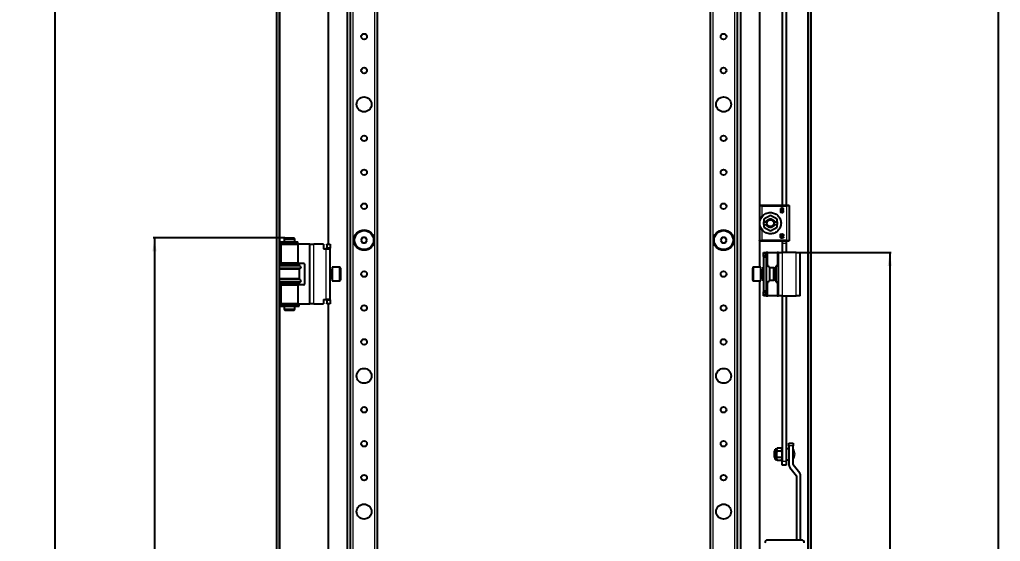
# Model space of a CAD drawing. Header units: millimetres. Extents: x -197 to 1349, y -1456 to 1043.
# Drawn here: x 626 to 1349, y -125 to 259 of the extents above; entities that cross this region are included whole.
import ezdxf

# ---------------------------------------------------------------- set-up
doc = ezdxf.new("R2010")
doc.units = ezdxf.units.MM
doc.layers.add('FORMAT', color=7, linetype='Continuous')
doc.styles.add('SLDTEXTSTYLE0', font='TXT', dxfattribs={"width": 0.75})
doc.dimstyles.new('SLDDIMSTYLE0', dxfattribs={"dimtxt": 20, "dimasz": 10, "dimexe": 0, "dimexo": 0.0625, "dimgap": 5, "dimtad": 2, "dimdec": 1, "dimrnd": 1e-09, "dimzin": 12, "dimdsep": 46, "dimtxsty": 'SLDTEXTSTYLE0', "dimsah": 1, "dimcen": 0.09, "dimadec": 0, "dimazin": 3, "dimtfac": 1, "dimtofl": 0, "dimtmove": 0, "dimatfit": 3, "dimfxl": 0, "dimfrac": 2, "dimtolj": 1, "dimtzin": 12, "dimarcsym": 0})

# ---------------------------------------------------------------- blocks, each defined once
blk = doc.blocks.new('_D_5')
at = {"layer": 'FORMAT'}
for p, q in [((1201.5, 762.53), (1348.5, 762.53)), ((1347.5, 762.53), (1347.5, -1169.47)), ((1201.5, -1169.47), (1348.5, -1169.47))]:
    blk.add_line(p, q, dxfattribs=at)
for points in [[(1347.5, 762.53), (1345.96, 752.53), (1349.04, 752.53)], [(1347.5, -1169.47), (1349.04, -1159.47), (1345.96, -1159.47)]]:
    blk.add_solid(points, dxfattribs=at)
at = {"layer": 'FORMAT', "insert": (1321.72, -233.03), "char_height": 20, "attachment_point": 1, "rotation": 90, "style": 'SLDTEXTSTYLE0'}
blk.add_mtext('1932', dxfattribs=at)
blk = doc.blocks.new('_D_7')
at = {"layer": 'FORMAT'}
for p, q in [((821.56, 773.28), (651.14, 773.28)), ((652.14, 773.28), (652.14, -1180.22)), ((821.56, -1180.22), (651.14, -1180.22))]:
    blk.add_line(p, q, dxfattribs=at)
for points in [[(652.14, 773.28), (650.6, 763.28), (653.67, 763.28)], [(652.14, -1180.22), (653.67, -1170.22), (650.6, -1170.22)]]:
    blk.add_solid(points, dxfattribs=at)
at = {"layer": 'FORMAT', "insert": (626.35, -244.11), "char_height": 20, "attachment_point": 1, "rotation": 90, "style": 'SLDTEXTSTYLE0'}
blk.add_mtext('1953,5', dxfattribs=at)
blk = doc.blocks.new('_D_8')
at = {"layer": 'FORMAT'}
for p, q in [((1198.5, 87.53), (1268.5, 87.53)), ((1267.5, 87.53), (1267.5, -494.47)), ((1198.5, -494.47), (1268.5, -494.47))]:
    blk.add_line(p, q, dxfattribs=at)
for points in [[(1267.5, 87.53), (1265.96, 77.53), (1269.04, 77.53)], [(1267.5, -494.47), (1269.04, -484.47), (1265.96, -484.47)]]:
    blk.add_solid(points, dxfattribs=at)
at = {"layer": 'FORMAT', "insert": (1241.72, -225.64), "char_height": 20, "attachment_point": 1, "rotation": 90, "style": 'SLDTEXTSTYLE0'}
blk.add_mtext('582', dxfattribs=at)
blk = doc.blocks.new('_D_9')
at = {"layer": 'FORMAT'}
for p, q in [((821.56, 98.28), (724.49, 98.28)), ((725.49, 98.28), (725.49, -505.22)), ((821.56, -505.22), (724.49, -505.22))]:
    blk.add_line(p, q, dxfattribs=at)
for points in [[(725.49, 98.28), (723.95, 88.28), (727.03, 88.28)], [(725.49, -505.22), (727.03, -495.22), (723.95, -495.22)]]:
    blk.add_solid(points, dxfattribs=at)
at = {"layer": 'FORMAT', "insert": (699.71, -236.72), "char_height": 20, "attachment_point": 1, "rotation": 90, "style": 'SLDTEXTSTYLE0'}
blk.add_mtext('603,5', dxfattribs=at)

msp = doc.modelspace()

# ---------------------------------------------------------------- linework, layer by layer
at = {"color": 7, "linetype": 'Continuous', "lineweight": 25}
for p, q in [((815.49, 874.03), (815.49, -1280.97)), ((817.49, 874.03), (817.49, -1280.97)), ((1207.49, -1280.97), (1207.49, 874.03)), ((1209.49, -1280.97), (1209.49, 874.03)), ((867.49, 841.03), (867.49, -1247.97)), ((1157.49, 841.03), (1157.49, -1247.97)), ((869.99, -1220.97), (869.99, 814.03)), ((889.99, -1220.97), (889.99, 814.03)), ((1134.99, 814.03), (1134.99, -1220.97)), ((1154.99, 814.03), (1154.99, -1220.97)), ((1171.49, 741.53), (1171.49, 121.7)), ((1188.19, 730.53), (1188.19, 122.03)), ((1191.19, 730.53), (1191.19, 122.03)), ((853.49, 724.53), (853.49, 93.53)), ((1171.49, 121.53), (1171.49, 96.53)), ((1191.49, 122.03), (1173.49, 122.03)), ((1186.94, 118.98), (1186.94, 117.12)), ((1187.39, 117.12), (1187.39, 117.4)), ((1187.46, 118.73), (1187.46, 118.95)), ((1187.85, 118.73), (1187.46, 118.73)), ((1187.46, 118.38), (1187.89, 118.38)), ((1187.46, 117.79), (1187.46, 118.38)), ((1192.09, 122.03), (1191.84, 122.03)), ((1193.49, 96.53), (1193.49, 121.53)), ((1172.32, 112.15), (1173.83, 114.41)), ((1179.49, 114.74), (1174.54, 111.88)), ((1174.54, 111.88), (1174.54, 110.03)), ((1174.54, 108.03), (1174.54, 110.03)), ((1174.54, 110.03), (1176.51, 110.03)), ((1177.2, 110.03), (1176.51, 110.03)), ((1184.44, 111.88), (1179.49, 114.74)), ((1182.48, 110.03), (1181.79, 110.03)), ((1182.48, 110.03), (1184.44, 110.03)), ((1184.44, 110.03), (1184.44, 111.88)), ((1184.44, 110.03), (1184.44, 108.03)), ((1173.83, 103.64), (1172.32, 105.9)), ((1174.54, 108.03), (1174.54, 106.17)), ((1174.54, 108.03), (1176.51, 108.03)), ((1174.54, 106.17), (1179.49, 103.31)), ((1176.51, 108.03), (1177.2, 108.03)), ((1179.49, 103.31), (1184.44, 106.17)), ((1181.79, 108.03), (1182.48, 108.03)), ((1182.48, 108.03), (1184.44, 108.03)), ((1184.44, 106.17), (1184.44, 108.03)), ((817.84, 95.23), (817.84, 94.33)), ((817.84, 95.23), (830.73, 95.23)), ((817.84, 94.33), (830.73, 94.33)), ((821.57, 98.28), (820.99, 97.28)), ((820.99, 97.28), (820.99, 95.28)), ((828.99, 97.28), (820.99, 97.28)), ((825.75, 95.28), (820.99, 95.28)), ((820.99, 94.28), (820.99, 93.53)), ((825.75, 94.28), (820.99, 94.28)), ((821.49, 95.28), (821.49, 95.23)), ((821.49, 94.33), (821.49, 94.28)), ((821.57, 98.28), (828.42, 98.28)), ((828.99, 95.28), (825.75, 95.28)), ((828.99, 94.28), (825.75, 94.28)), ((828.99, 97.28), (828.42, 98.28)), ((828.49, 95.23), (828.49, 95.28)), ((828.49, 94.28), (828.49, 94.33)), ((828.99, 95.28), (828.99, 97.28)), ((828.99, 93.53), (828.99, 94.28)), ((830.73, 95.23), (830.82, 95.23)), ((830.73, 94.33), (830.82, 94.33)), ((830.82, 94.33), (830.82, 95.23)), ((830.82, 95.23), (831.03, 95.23)), ((830.82, 94.33), (831.03, 94.33)), ((831.03, 94.33), (831.03, 95.23)), ((878.84, 98.53), (877.68, 96.53)), ((877.68, 96.53), (878.84, 94.53)), ((881.15, 98.53), (878.84, 98.53)), ((878.84, 94.53), (881.15, 94.53)), ((882.3, 96.53), (881.15, 98.53)), ((881.15, 94.53), (882.3, 96.53)), ((1143.84, 98.53), (1142.68, 96.53)), ((1142.68, 96.53), (1143.84, 94.53)), ((1146.15, 98.53), (1143.84, 98.53)), ((1143.84, 94.53), (1146.15, 94.53)), ((1147.3, 96.53), (1146.15, 98.53)), ((1146.15, 94.53), (1147.3, 96.53)), ((1171.49, 96.35), (1171.49, 76.53)), ((1173.49, 96.03), (1191.49, 96.03)), ((1186.94, 99.07), (1186.94, 100.93)), ((1187.39, 100.93), (1187.39, 100.65)), ((1187.46, 99.67), (1187.46, 100.26)), ((1187.89, 99.67), (1187.46, 99.67)), ((1187.85, 99.32), (1187.46, 99.32)), ((1187.46, 99.32), (1187.46, 99.1)), ((1188.19, 96.1), (1188.19, 94.23)), ((1188.19, 94.23), (1188.19, 87.53)), ((1191.19, 96.1), (1191.19, 94.23)), ((1191.19, 94.23), (1191.19, 87.53)), ((1191.84, 96.03), (1192.09, 96.03)), ((818.54, 93.53), (818.54, 79.53)), ((818.54, 93.53), (831.44, 93.53)), ((831.44, 79.53), (831.44, 93.53)), ((839.54, 93.53), (831.44, 93.53)), ((840.04, 93.53), (839.54, 93.53)), ((840.04, 93.53), (843.04, 93.53)), ((840.04, 49.53), (840.04, 93.53)), ((850.04, 93.53), (843.04, 93.53)), ((850.04, 93.53), (850.04, 90.23)), ((850.04, 90.23), (852.04, 90.23)), ((852.04, 90.23), (855.04, 90.23)), ((852.54, 93.53), (855.04, 93.53)), ((852.54, 93.03), (852.54, 93.53)), ((852.54, 93.03), (852.54, 91.03)), ((852.54, 90.53), (852.54, 91.03)), ((855.04, 90.53), (852.54, 90.53)), ((852.54, 90.53), (852.54, 90.23)), ((855.04, 93.53), (855.04, 93.03)), ((855.04, 93.03), (855.04, 91.03)), ((855.04, 91.03), (855.04, 90.53)), ((855.04, 90.23), (855.04, 90.53)), ((855.04, 52.83), (855.04, 90.23)), ((1174.49, 87.53), (1176.49, 87.53)), ((1174.49, 86.53), (1174.49, 87.53)), ((1176.49, 87.53), (1176.49, 86.53)), ((1177.49, 87.53), (1176.49, 87.53)), ((1177.49, 87.53), (1184.49, 87.53)), ((1185.49, 87.53), (1184.49, 87.53)), ((1185.49, 87.53), (1188.49, 87.53)), ((1185.49, 55.53), (1185.49, 87.53)), ((1198.49, 87.53), (1188.49, 87.53)), ((1198.49, 87.53), (1201.49, 87.53)), ((1201.49, 55.53), (1201.49, 87.53)), ((1174.49, 85.53), (1174.49, 86.53)), ((1174.49, 84.53), (1174.49, 85.53)), ((1176.49, 84.53), (1174.49, 84.53)), ((1174.49, 84.53), (1174.49, 84.03)), ((1176.49, 84.03), (1174.49, 84.03)), ((1174.49, 84.03), (1174.49, 59.03)), ((1176.49, 85.53), (1176.49, 86.53)), ((1176.49, 85.53), (1176.49, 84.53)), ((1176.49, 84.53), (1176.49, 84.03)), ((1176.49, 84.03), (1176.49, 59.03)), ((817.49, 78.53), (832.49, 78.53)), ((832.49, 77.93), (817.49, 77.93)), ((832.49, 75.13), (817.49, 75.13)), ((831.44, 79.53), (818.54, 79.53)), ((820.99, 79.53), (820.99, 78.53)), ((828.99, 78.53), (828.99, 79.53)), ((831.44, 79.53), (835.54, 79.53)), ((832.49, 77.93), (832.49, 78.53)), ((833.19, 77.24), (832.49, 77.93)), ((832.49, 75.13), (833.19, 75.81)), ((832.49, 67.93), (832.49, 75.13)), ((836.04, 79.03), (836.04, 64.03)), ((856.29, 74.53), (855.04, 74.53)), ((861.94, 76.53), (856.54, 76.53)), ((856.54, 76.53), (856.54, 66.53)), ((862.54, 75.93), (862.54, 67.13)), ((1166.49, 69.28), (1166.49, 75.93)), ((1172.49, 76.53), (1167.09, 76.53)), ((1172.49, 68.97), (1172.49, 76.53)), ((1173.99, 74.53), (1172.74, 74.53)), ((1174.49, 76.53), (1173.99, 76.53)), ((1173.99, 76.53), (1173.99, 75.32)), ((1173.99, 75.32), (1173.99, 66.53)), ((1176.49, 77.53), (1177.49, 77.53)), ((1178.19, 77.53), (1177.49, 77.53)), ((1178.19, 77.53), (1178.19, 77.08)), ((1182.13, 76.03), (1178.99, 76.03)), ((1178.99, 67.03), (1178.99, 76.03)), ((1182.99, 75.53), (1182.13, 76.03)), ((1182.13, 67.03), (1182.13, 76.03)), ((1182.99, 67.53), (1182.99, 75.53)), ((1183.79, 65.53), (1183.79, 77.53)), ((1184.49, 77.53), (1183.79, 77.53)), ((1184.49, 77.53), (1185.49, 77.53)), ((832.49, 67.93), (817.49, 67.93)), ((832.49, 65.13), (817.49, 65.13)), ((833.19, 67.24), (832.49, 67.93)), ((832.49, 65.13), (833.19, 65.81)), ((832.49, 64.53), (832.49, 65.13)), ((855.04, 68.53), (856.29, 68.53)), ((856.54, 66.53), (861.94, 66.53)), ((1166.49, 67.13), (1166.49, 69.28)), ((1167.09, 66.53), (1172.49, 66.53)), ((1171.49, 66.53), (1171.49, -473.47)), ((1172.49, 66.53), (1172.49, 68.97)), ((1172.74, 68.53), (1173.99, 68.53)), ((1173.99, 66.53), (1174.49, 66.53)), ((1177.49, 65.53), (1176.49, 65.53)), ((1177.49, 65.53), (1178.19, 65.53)), ((1178.19, 65.98), (1178.19, 65.53)), ((1178.99, 67.03), (1182.13, 67.03)), ((1182.13, 67.03), (1182.99, 67.53)), ((1183.79, 65.53), (1184.49, 65.53)), ((1185.49, 65.53), (1184.49, 65.53)), ((817.49, 64.53), (832.49, 64.53)), ((818.54, 63.53), (818.54, 49.53)), ((818.54, 63.53), (831.44, 63.53)), ((820.99, 64.53), (820.99, 63.53)), ((828.99, 63.53), (828.99, 64.53)), ((831.44, 49.53), (831.44, 63.53)), ((835.54, 63.53), (831.44, 63.53)), ((1176.49, 59.03), (1174.49, 59.03)), ((1174.49, 59.03), (1174.49, 58.53)), ((1174.49, 57.53), (1174.49, 58.53)), ((1174.49, 58.53), (1176.49, 58.53)), ((1176.49, 59.03), (1176.49, 58.53)), ((1176.49, 58.53), (1176.49, 57.53)), ((850.04, 52.83), (852.04, 52.83)), ((850.04, 52.83), (850.04, 49.53)), ((855.04, 52.83), (852.04, 52.83)), ((852.54, 52.83), (852.54, 52.53)), ((852.54, 52.53), (855.04, 52.53)), ((852.54, 52.03), (852.54, 52.53)), ((852.54, 52.03), (852.54, 50.03)), ((855.04, 52.53), (855.04, 52.83)), ((855.04, 52.53), (855.04, 52.03)), ((855.04, 52.03), (855.04, 50.03)), ((1174.49, 56.53), (1174.49, 57.53)), ((1174.49, 55.53), (1174.49, 56.53)), ((1176.49, 55.53), (1174.49, 55.53)), ((1176.49, 56.53), (1176.49, 57.53)), ((1176.49, 56.53), (1176.49, 55.53)), ((1176.49, 55.53), (1177.49, 55.53)), ((1184.49, 55.53), (1177.49, 55.53)), ((1184.49, 55.53), (1185.49, 55.53)), ((1188.49, 55.53), (1185.49, 55.53)), ((1188.19, 55.53), (1188.19, -66.27)), ((1188.49, 55.53), (1198.49, 55.53)), ((1191.19, 55.53), (1191.19, -66.27)), ((1201.49, 55.53), (1198.49, 55.53)), ((817.84, 48.73), (817.84, 47.83)), ((817.84, 48.73), (832.14, 48.73)), ((817.84, 47.83), (832.14, 47.83)), ((831.44, 49.53), (818.54, 49.53)), ((820.99, 49.53), (820.99, 48.78)), ((825.75, 48.78), (820.99, 48.78)), ((820.99, 47.78), (820.99, 45.78)), ((825.75, 47.78), (820.99, 47.78)), ((820.99, 45.78), (821.57, 44.78)), ((820.99, 45.78), (825.75, 45.78)), ((821.49, 48.78), (821.49, 48.73)), ((821.49, 47.83), (821.49, 47.78)), ((825.64, 44.78), (821.57, 44.78)), ((828.42, 44.78), (825.64, 44.78)), ((828.99, 48.78), (825.75, 48.78)), ((828.99, 47.78), (825.75, 47.78)), ((825.75, 45.78), (828.99, 45.78)), ((828.42, 44.78), (828.99, 45.78)), ((828.49, 48.73), (828.49, 48.78)), ((828.49, 47.78), (828.49, 47.83)), ((828.99, 48.78), (828.99, 49.53)), ((828.99, 45.78), (828.99, 47.78)), ((831.44, 49.53), (839.54, 49.53)), ((832.14, 47.83), (832.14, 48.73)), ((839.54, 49.53), (840.04, 49.53)), ((843.04, 49.53), (840.04, 49.53)), ((843.04, 49.53), (850.04, 49.53)), ((852.54, 49.53), (852.54, 50.03)), ((855.04, 49.53), (852.54, 49.53)), ((853.49, 49.53), (853.49, -456.47)), ((855.04, 50.03), (855.04, 49.53)), ((1184.19, -57.42), (1182.99, -57.42)), ((1182.99, -61.27), (1182.99, -57.42)), ((1184.54, -56.82), (1184.19, -57.42)), ((1184.19, -61.27), (1184.19, -57.42)), ((1187.65, -56.82), (1184.54, -56.82)), ((1187.99, -57.42), (1187.65, -56.82)), ((1187.99, -57.42), (1187.99, -65.12)), ((1193.19, -57.27), (1191.19, -57.27)), ((1193.19, -54.97), (1193.19, -52.97)), ((1193.19, -52.97), (1196.19, -52.97)), ((1193.19, -54.97), (1193.19, -68.9)), ((1196.19, -52.97), (1196.19, -54.97)), ((1196.19, -68.9), (1196.19, -54.97)), ((1182.99, -58.32), (1182.49, -58.82)), ((1182.49, -63.72), (1182.49, -58.82)), ((1182.49, -63.72), (1182.99, -64.22)), ((1182.99, -65.12), (1182.99, -61.27)), ((1184.19, -65.12), (1184.19, -61.27)), ((1187.65, -59.05), (1184.54, -59.05)), ((1187.65, -63.5), (1184.54, -63.5)), ((1188.19, -58.32), (1187.99, -58.32)), ((1187.99, -64.22), (1188.19, -64.22)), ((1182.99, -65.12), (1184.19, -65.12)), ((1184.19, -65.12), (1184.54, -65.72)), ((1187.65, -65.72), (1184.54, -65.72)), ((1187.65, -65.72), (1187.99, -65.12)), ((1188.19, -69.27), (1188.19, -66.27)), ((1191.19, -69.27), (1188.19, -69.27)), ((1191.19, -65.27), (1193.19, -65.27)), ((1191.19, -66.27), (1191.19, -69.27)), ((1193.88, -70.89), (1198.75, -77.06)), ((1201.11, -75.2), (1196.24, -69.03)), ((1198.79, -77.18), (1198.79, -124.47)), ((1201.79, -124.47), (1201.79, -77.18)), ((1202.49, -124.47), (1177.49, -124.47))]:
    msp.add_line(p, q, dxfattribs=at)
at = {"color": 8, "linetype": 'Continuous', "lineweight": 18}
for p, q in [((1206.89, 871.43), (1206.89, -1278.37)), ((871.99, -1220.97), (871.99, 814.03)), ((887.99, -1220.97), (887.99, 814.03)), ((1136.99, 814.03), (1136.99, -1220.97)), ((1152.99, 814.03), (1152.99, -1220.97)), ((818.09, 95.23), (818.09, 722.83)), ((1173.49, 114.09), (1173.49, 121.53)), ((1173.49, 121.53), (1191.49, 121.53)), ((1191.49, 121.53), (1191.49, 96.53)), ((1173.49, 96.53), (1173.49, 103.96)), ((1179.49, 106.53), (1179.49, 105.88)), ((818.09, 78.53), (818.09, 94.33)), ((830.73, 95.23), (830.73, 94.33)), ((1191.49, 96.53), (1173.49, 96.53)), ((1188.19, 94.23), (1191.19, 94.23)), ((839.54, 93.53), (839.54, 49.53)), ((843.04, 49.53), (843.04, 93.53)), ((852.04, 52.83), (852.04, 90.23)), ((855.04, 93.03), (852.54, 93.03)), ((852.54, 91.03), (855.04, 91.03)), ((1177.49, 77.53), (1177.49, 87.53)), ((1184.49, 87.53), (1184.49, 77.53)), ((1188.49, 55.53), (1188.49, 87.53)), ((1198.49, 55.53), (1198.49, 87.53)), ((1176.49, 86.53), (1174.49, 86.53)), ((1174.49, 85.53), (1176.49, 85.53)), ((833.19, 77.24), (817.49, 77.24)), ((833.19, 75.81), (817.49, 75.81)), ((856.29, 74.12), (856.29, 74.53)), ((856.29, 68.53), (856.29, 74.12)), ((861.94, 66.53), (861.94, 76.53)), ((1167.09, 76.53), (1167.09, 68.97)), ((1172.74, 74.53), (1172.74, 68.53)), ((833.19, 67.24), (817.49, 67.24)), ((833.19, 65.81), (817.49, 65.81)), ((1167.09, 68.97), (1167.09, 66.53)), ((1177.49, 55.53), (1177.49, 65.53)), ((1184.49, 65.53), (1184.49, 55.53)), ((818.09, 48.73), (818.09, 64.53)), ((855.04, 52.03), (852.54, 52.03)), ((1176.49, 57.53), (1174.49, 57.53)), ((1174.49, 56.53), (1176.49, 56.53)), ((818.09, -454.77), (818.09, 47.83)), ((852.54, 50.03), (855.04, 50.03)), ((1196.19, -54.97), (1193.19, -54.97)), ((1188.19, -66.27), (1191.19, -66.27))]:
    msp.add_line(p, q, dxfattribs=at)
at = {"color": 7, "linetype": 'Continuous', "lineweight": 25}
for centre, radius in [((879.99, 246.53), 2.1), ((1144.99, 246.53), 2.1), ((879.99, 221.53), 2.1), ((1144.99, 221.53), 2.1), ((879.99, 196.53), 5.5), ((1144.99, 196.53), 5.5), ((879.99, 171.53), 2.1), ((1144.99, 171.53), 2.1), ((879.99, 146.53), 2.1), ((1144.99, 146.53), 2.1), ((879.99, 121.53), 2.1), ((1144.99, 121.53), 2.1), ((879.99, 96.53), 7.5), ((879.99, 96.53), 7), ((1144.99, 96.53), 7.5), ((1144.99, 96.53), 7), ((879.99, 71.53), 2.1), ((1144.99, 71.53), 2.1), ((879.99, 46.53), 2.1), ((1144.99, 46.53), 2.1), ((879.99, 21.53), 2.1), ((1144.99, 21.53), 2.1), ((879.99, -3.47), 5.5), ((1144.99, -3.47), 5.5), ((879.99, -28.47), 2.1), ((1144.99, -28.47), 2.1), ((879.99, -53.47), 2.1), ((1144.99, -53.47), 2.1), ((879.99, -78.47), 2.1), ((1144.99, -78.47), 2.1), ((879.99, -103.47), 5.5), ((1144.99, -103.47), 5.5)]:
    msp.add_circle(centre, radius, dxfattribs=at)
for centre, radius, start, end in [((832.49, 76.53), 1, 314.427, 45.573), ((835.54, 79.03), 0.5, 0, 90), ((856.29, 74.78), 0.25, 270, 0), ((861.94, 75.93), 0.6, 0, 90), ((1167.09, 75.93), 0.6, 90, 180), ((1172.74, 74.78), 0.25, 180, 270), ((832.49, 66.53), 1, 314.427, 45.573), ((856.29, 68.28), 0.25, 360, 90), ((861.94, 67.13), 0.6, 270, 360), ((1167.09, 67.13), 0.6, 180, 270), ((1172.74, 68.28), 0.25, 90, 180), ((835.54, 64.03), 0.5, 270, 0), ((1189.55, -62.23), 8, 6.88194, 33.87093), ((1189.55, -60.32), 8, 326.12907, 353.11806), ((1196.39, -68.9), 3.2, 180, 218.26399), ((1196.39, -68.9), 0.2, 180, 218.26399), ((1198.59, -77.18), 0.2, 0, 38.26399), ((1198.59, -77.18), 3.2, 0, 38.26399), ((1177.49, -126.47), 2, 90, 180), ((1202.49, -126.47), 2, 0, 90)]:
    msp.add_arc(centre, radius, start, end, dxfattribs=at)
for points in [[(1171.99, 122.03), (1171.93, 122.02), (1171.8, 122), (1171.63, 121.89), (1171.52, 121.72), (1171.5, 121.59), (1171.49, 121.53)], [(1173.49, 122.03), (1173.3, 122.03), (1172.9, 122.03), (1172.41, 122.03), (1172.06, 122.03), (1172.02, 122.03), (1171.99, 122.03)], [(1173.49, 114.09), (1173.89, 114.5), (1174.68, 115.32), (1176.16, 116.19), (1177.79, 116.77), (1178.92, 116.84), (1179.49, 116.88)], [(1179.49, 116.88), (1180.52, 116.76), (1182.58, 116.52), (1185.19, 114.71), (1186.94, 112.11), (1187.55, 109.03), (1186.94, 105.94), (1185.19, 103.35), (1182.58, 101.53), (1180.52, 101.29), (1179.49, 101.18)], [(1192.99, 122.03), (1192.97, 122.03), (1192.93, 122.03), (1192.58, 122.03), (1192.08, 122.03), (1191.69, 122.03), (1191.49, 122.03)], [(1192.99, 122.03), (1193.06, 122.02), (1193.19, 122), (1193.36, 121.89), (1193.47, 121.72), (1193.49, 121.59), (1193.49, 121.53)], [(1176.51, 110.03), (1176.64, 110.33), (1176.9, 110.93), (1177.63, 111.62), (1178.51, 112.07), (1179.49, 112.23), (1180.48, 112.07), (1181.36, 111.62), (1182.08, 110.93), (1182.35, 110.33), (1182.48, 110.03)], [(1177.2, 108.03), (1177.14, 108.19), (1177.02, 108.51), (1176.98, 109.03), (1177.02, 109.54), (1177.14, 109.86), (1177.2, 110.03)], [(1177.2, 110.03), (1177.32, 110.24), (1177.55, 110.67), (1178.11, 111.14), (1178.77, 111.47), (1179.25, 111.51), (1179.49, 111.53)], [(1179.49, 111.53), (1179.74, 111.51), (1180.22, 111.47), (1180.88, 111.14), (1181.44, 110.67), (1181.67, 110.24), (1181.79, 110.03)], [(1181.79, 110.03), (1181.84, 109.86), (1181.96, 109.54), (1182.01, 109.03), (1181.96, 108.51), (1181.84, 108.19), (1181.79, 108.03)], [(1179.49, 101.18), (1178.92, 101.21), (1177.79, 101.28), (1176.16, 101.86), (1174.68, 102.73), (1173.89, 103.55), (1173.49, 103.96)], [(1179.49, 105.88), (1179.17, 105.91), (1178.51, 105.97), (1177.63, 106.43), (1176.9, 107.12), (1176.64, 107.72), (1176.51, 108.03)], [(1179.49, 106.53), (1179.25, 106.55), (1178.77, 106.59), (1178.11, 106.91), (1177.55, 107.39), (1177.32, 107.81), (1177.2, 108.03)], [(1182.48, 108.03), (1182.35, 107.72), (1182.08, 107.12), (1181.36, 106.43), (1180.48, 105.97), (1179.82, 105.91), (1179.49, 105.88)], [(1181.79, 108.03), (1181.67, 107.81), (1181.44, 107.39), (1180.88, 106.91), (1180.22, 106.59), (1179.74, 106.55), (1179.49, 106.53)], [(1171.99, 96.03), (1171.93, 96.03), (1171.8, 96.05), (1171.63, 96.16), (1171.52, 96.33), (1171.5, 96.46), (1171.49, 96.53)], [(1171.99, 96.03), (1172.02, 96.03), (1172.06, 96.03), (1172.41, 96.03), (1172.9, 96.03), (1173.3, 96.03), (1173.49, 96.03)], [(1191.49, 96.03), (1191.69, 96.03), (1192.08, 96.03), (1192.58, 96.03), (1192.93, 96.03), (1192.97, 96.03), (1192.99, 96.03)], [(1193.49, 96.53), (1193.49, 96.46), (1193.47, 96.33), (1193.36, 96.16), (1193.19, 96.05), (1193.06, 96.03), (1192.99, 96.03)]]:
    msp.add_open_spline(points, degree=3, dxfattribs=at)
at = {"color": 8, "linetype": 'Continuous', "lineweight": 18}
for points in [[(1173.49, 121.53), (1173.23, 121.53), (1172.71, 121.53), (1172.05, 121.53), (1171.58, 121.53), (1171.52, 121.53), (1171.49, 121.53)], [(1173.49, 122.03), (1173.49, 122.02), (1173.49, 122), (1173.49, 121.89), (1173.49, 121.72), (1173.49, 121.59), (1173.49, 121.53)], [(1191.49, 121.53), (1191.49, 121.59), (1191.49, 121.72), (1191.49, 121.89), (1191.49, 122), (1191.49, 122.02), (1191.49, 122.03)], [(1193.49, 121.53), (1193.46, 121.53), (1193.4, 121.53), (1192.94, 121.53), (1192.28, 121.53), (1191.76, 121.53), (1191.49, 121.53)], [(1171.49, 96.53), (1171.52, 96.53), (1171.58, 96.53), (1172.05, 96.53), (1172.71, 96.53), (1173.23, 96.53), (1173.49, 96.53)], [(1173.49, 96.53), (1173.49, 96.46), (1173.49, 96.33), (1173.49, 96.16), (1173.49, 96.05), (1173.49, 96.03), (1173.49, 96.03)], [(1191.49, 96.03), (1191.49, 96.03), (1191.49, 96.05), (1191.49, 96.16), (1191.49, 96.33), (1191.49, 96.46), (1191.49, 96.53)], [(1191.49, 96.53), (1191.76, 96.53), (1192.28, 96.53), (1192.94, 96.53), (1193.4, 96.53), (1193.46, 96.53), (1193.49, 96.53)]]:
    msp.add_open_spline(points, degree=3, dxfattribs=at)
at = {"color": 7, "linetype": 'Continuous', "lineweight": 25}
for points, knots in [([(1188.05, 120.03), (1187.9, 120.02), (1187.67, 120.01), (1187.39, 119.92), (1187.21, 119.8), (1187.07, 119.63), (1186.95, 119.35), (1186.94, 119.13), (1186.94, 118.98)], [0, 0, 0, 0, 0.2500888, 0.3824952, 0.5002586, 0.6221632, 0.7501335, 1, 1, 1, 1]), ([(1186.94, 117.12), (1186.94, 117.11), (1186.94, 117.09), (1186.95, 117.07), (1186.98, 117.05), (1187.05, 117.03), (1187.12, 117.03), (1187.16, 117.03)], [0, 0, 0, 0, 0.124881, 0.183376, 0.250934, 0.500336, 1, 1, 1, 1]), ([(1187.16, 117.03), (1187.21, 117.03), (1187.28, 117.03), (1187.35, 117.05), (1187.38, 117.07), (1187.39, 117.09), (1187.39, 117.11), (1187.39, 117.12)], [0, 0, 0, 0, 0.499718, 0.749437, 0.810587, 0.875078, 1, 1, 1, 1]), ([(1187.39, 117.4), (1187.52, 117.28), (1187.7, 117.11), (1187.98, 117), (1188.14, 116.97), (1188.23, 116.97), (1188.27, 116.97)], [0, 0, 0, 0, 0.499113, 0.749325, 0.874665, 1, 1, 1, 1]), ([(1187.46, 118.95), (1187.47, 119.04), (1187.47, 119.18), (1187.53, 119.35), (1187.61, 119.46), (1187.71, 119.54), (1187.84, 119.59), (1187.97, 119.61), (1188.06, 119.61), (1188.1, 119.61)], [0, 0, 0, 0, 0.250023, 0.382539, 0.499802, 0.620838, 0.749652, 0.874777, 1, 1, 1, 1]), ([(1188.19, 117.38), (1188.11, 117.39), (1187.97, 117.4), (1187.71, 117.53), (1187.56, 117.69), (1187.46, 117.79)], [0, 0, 0, 0, 0.249939, 0.499864, 1, 1, 1, 1]), ([(1189.23, 117.81), (1189.22, 117.89), (1189.22, 118.05), (1189.12, 118.26), (1188.96, 118.44), (1188.7, 118.61), (1188.31, 118.71), (1188, 118.73), (1187.85, 118.73)], [0, 0, 0, 0, 0.125049, 0.249886, 0.370856, 0.49982, 0.749609, 1, 1, 1, 1]), ([(1187.89, 118.38), (1188, 118.38), (1188.18, 118.37), (1188.4, 118.31), (1188.55, 118.22), (1188.64, 118.11), (1188.69, 117.99), (1188.7, 117.9), (1188.7, 117.85)], [0, 0, 0, 0, 0.279652, 0.500248, 0.629485, 0.750186, 0.875763, 1, 1, 1, 1]), ([(1189.11, 119.53), (1189.11, 119.59), (1189.11, 119.67), (1189.05, 119.76), (1188.91, 119.85), (1188.58, 119.98), (1188.26, 120.01), (1188.05, 120.03)], [0, 0, 0, 0, 0.1246927, 0.1871822, 0.2497734, 0.5000394, 1, 1, 1, 1]), ([(1188.1, 119.61), (1188.26, 119.6), (1188.5, 119.57), (1188.76, 119.44), (1188.88, 119.37), (1188.95, 119.33), (1188.99, 119.32), (1189.01, 119.32)], [0, 0, 0, 0, 0.4987, 0.749508, 0.874949, 0.946783, 1, 1, 1, 1]), ([(1188.7, 117.85), (1188.69, 117.78), (1188.69, 117.68), (1188.62, 117.57), (1188.56, 117.49), (1188.48, 117.44), (1188.38, 117.4), (1188.28, 117.38), (1188.22, 117.38), (1188.19, 117.38)], [0, 0, 0, 0, 0.249168, 0.373635, 0.49939, 0.619394, 0.749656, 0.87477, 1, 1, 1, 1]), ([(1188.27, 116.97), (1188.39, 116.97), (1188.57, 116.99), (1188.8, 117.07), (1188.95, 117.17), (1189.08, 117.3), (1189.2, 117.51), (1189.22, 117.69), (1189.23, 117.81)], [0, 0, 0, 0, 0.25007, 0.379181, 0.500499, 0.62417, 0.750842, 1, 1, 1, 1]), ([(1189.01, 119.32), (1189.02, 119.32), (1189.04, 119.32), (1189.05, 119.33), (1189.07, 119.35), (1189.09, 119.37), (1189.1, 119.41), (1189.11, 119.45), (1189.11, 119.5), (1189.11, 119.52), (1189.11, 119.53)], [0, 0, 0, 0, 0.128825, 0.180169, 0.243397, 0.36986, 0.499864, 0.749649, 0.843476, 1, 1, 1, 1]), ([(1173.49, 103.96), (1173.21, 104.34), (1172.64, 105.1), (1172.08, 106.35), (1171.73, 107.62), (1171.6, 109.03), (1171.73, 110.43), (1172.08, 111.71), (1172.64, 112.96), (1173.21, 113.71), (1173.49, 114.09)], [0, 0, 0, 0, 0.125762, 0.25037, 0.375307, 0.500139, 0.62481, 0.749763, 0.874888, 1, 1, 1, 1]), ([(1186.94, 100.93), (1186.94, 100.95), (1186.94, 100.96), (1186.95, 100.98), (1186.98, 101), (1187.05, 101.03), (1187.12, 101.03), (1187.16, 101.03)], [0, 0, 0, 0, 0.124884, 0.186377, 0.250914, 0.500322, 1, 1, 1, 1]), ([(1188.05, 98.03), (1187.97, 98.03), (1187.83, 98.03), (1187.6, 98.07), (1187.39, 98.14), (1187.21, 98.26), (1187.07, 98.42), (1186.95, 98.7), (1186.94, 98.92), (1186.94, 99.07)], [0, 0, 0, 0, 0.125255, 0.250437, 0.383066, 0.500493, 0.622629, 0.75025, 1, 1, 1, 1]), ([(1187.16, 101.03), (1187.21, 101.03), (1187.27, 101.03), (1187.34, 101.01), (1187.36, 101), (1187.38, 100.98), (1187.39, 100.96), (1187.39, 100.95), (1187.39, 100.93)], [0, 0, 0, 0, 0.499162, 0.644242, 0.749698, 0.813605, 0.875217, 1, 1, 1, 1]), ([(1187.39, 100.65), (1187.52, 100.77), (1187.7, 100.94), (1188.02, 101.07), (1188.19, 101.08), (1188.27, 101.09)], [0, 0, 0, 0, 0.499364, 0.749701, 1, 1, 1, 1]), ([(1187.46, 100.26), (1187.56, 100.37), (1187.71, 100.52), (1187.94, 100.64), (1188.08, 100.67), (1188.15, 100.67), (1188.19, 100.67)], [0, 0, 0, 0, 0.499765, 0.749504, 0.874771, 1, 1, 1, 1]), ([(1187.46, 99.1), (1187.47, 99.06), (1187.47, 98.97), (1187.49, 98.83), (1187.53, 98.71), (1187.61, 98.6), (1187.71, 98.52), (1187.88, 98.45), (1188.01, 98.44), (1188.1, 98.44)], [0, 0, 0, 0, 0.125295, 0.250514, 0.383518, 0.50035, 0.621938, 0.750243, 1, 1, 1, 1]), ([(1189.23, 100.24), (1189.23, 100.2), (1189.23, 100.12), (1189.2, 99.97), (1189.12, 99.79), (1188.96, 99.61), (1188.7, 99.44), (1188.31, 99.34), (1188, 99.33), (1187.85, 99.32)], [0, 0, 0, 0, 0.062637, 0.125278, 0.250072, 0.374841, 0.499994, 0.749696, 1, 1, 1, 1]), ([(1188.64, 99.46), (1188.53, 99.42), (1188.28, 99.33), (1188, 99.32), (1187.85, 99.32)], [0, 0, 0, 0, 0.425627, 1, 1, 1, 1]), ([(1188.7, 100.2), (1188.7, 100.16), (1188.69, 100.07), (1188.64, 99.94), (1188.55, 99.84), (1188.4, 99.75), (1188.18, 99.68), (1188, 99.68), (1187.89, 99.67)], [0, 0, 0, 0, 0.124446, 0.249795, 0.37, 0.499734, 0.719932, 1, 1, 1, 1]), ([(1189.11, 98.52), (1189.11, 98.5), (1189.11, 98.44), (1189.1, 98.36), (1189.05, 98.3), (1188.91, 98.21), (1188.58, 98.08), (1188.26, 98.05), (1188.05, 98.03)], [0, 0, 0, 0, 0.062686, 0.125173, 0.187628, 0.250185, 0.500314, 1, 1, 1, 1]), ([(1188.1, 98.44), (1188.27, 98.45), (1188.57, 98.48), (1188.84, 98.69), (1188.99, 98.73), (1189.01, 98.73)], [0, 0, 0, 0, 0.498852, 0.946609, 1, 1, 1, 1]), ([(1188.19, 100.67), (1188.25, 100.67), (1188.35, 100.66), (1188.47, 100.61), (1188.56, 100.56), (1188.62, 100.49), (1188.67, 100.4), (1188.7, 100.3), (1188.7, 100.24), (1188.7, 100.2)], [0, 0, 0, 0, 0.2496231, 0.3771401, 0.499734, 0.6227303, 0.7498125, 0.8748762, 1, 1, 1, 1]), ([(1188.27, 101.09), (1188.39, 101.08), (1188.57, 101.07), (1188.8, 100.98), (1188.95, 100.88), (1189.08, 100.75), (1189.2, 100.54), (1189.22, 100.36), (1189.23, 100.24)], [0, 0, 0, 0, 0.25007, 0.379559, 0.500499, 0.624556, 0.750843, 1, 1, 1, 1]), ([(1189.01, 98.73), (1189.02, 98.73), (1189.04, 98.73), (1189.06, 98.72), (1189.07, 98.7), (1189.09, 98.68), (1189.11, 98.62), (1189.11, 98.57), (1189.11, 98.52)], [0, 0, 0, 0, 0.13107, 0.182437, 0.243796, 0.371388, 0.500442, 1, 1, 1, 1]), ([(1178.99, 76.03), (1178.82, 76.18), (1178.47, 76.49), (1178.28, 77.05), (1177.91, 77.36), (1177.58, 77.49), (1177.22, 77.45), (1176.87, 77.27), (1176.62, 76.9), (1176.54, 76.61), (1176.49, 76.46)], [0, 0, 0, 0, 0.185676, 0.371025, 0.466937, 0.562172, 0.656347, 0.751553, 0.873842, 1, 1, 1, 1]), ([(1176.49, 66.59), (1176.54, 66.44), (1176.62, 66.15), (1176.87, 65.79), (1177.22, 65.6), (1177.58, 65.56), (1177.91, 65.69), (1178.28, 66), (1178.47, 66.57), (1178.82, 66.87), (1178.99, 67.03)], [0, 0, 0, 0, 0.126158, 0.248447, 0.343653, 0.437828, 0.533063, 0.628975, 0.814324, 1, 1, 1, 1]), ([(1184.54, -59.05), (1184.36, -58.65), (1184.02, -57.91), (1184.38, -57.17), (1184.54, -56.82)], [0, 0, 0, 0, 0.534707, 1, 1, 1, 1]), ([(1187.65, -56.82), (1187.83, -57.22), (1188.16, -57.96), (1187.81, -58.7), (1187.65, -59.05)], [0, 0, 0, 0, 0.534707, 1, 1, 1, 1]), ([(1184.54, -65.72), (1184.36, -65.33), (1184.02, -64.58), (1184.38, -63.84), (1184.54, -63.5)], [0, 0, 0, 0, 0.534707, 1, 1, 1, 1]), ([(1184.54, -63.5), (1184.37, -62.74), (1184.02, -61.26), (1184.37, -59.78), (1184.54, -59.05)], [0, 0, 0, 0, 0.508481, 1, 1, 1, 1]), ([(1187.65, -59.05), (1187.82, -59.8), (1188.16, -61.29), (1187.82, -62.77), (1187.65, -63.5)], [0, 0, 0, 0, 0.508481, 1, 1, 1, 1]), ([(1187.65, -63.5), (1187.83, -63.9), (1188.16, -64.64), (1187.81, -65.38), (1187.65, -65.72)], [0, 0, 0, 0, 0.534707, 1, 1, 1, 1])]:
    msp.add_open_spline(points, degree=3, knots=knots, dxfattribs=at)

# ---------------------------------------------------------------- dimensions: what is measured, and where the dimension line sits
at = {"layer": 'FORMAT'}
for base, p1, p2, picture, middle in [((652.14, -1180.22), (821.57, 773.28), (821.57, -1180.22), '_D_7', (652.14, -203.47)), ((1347.5, -1169.47), (1201.49, 762.53), (1201.49, -1169.47), '_D_5', (1347.5, -203.47)), ((725.49, -505.22), (821.57, 98.28), (821.57, -505.22), '_D_9', (725.49, -203.47)), ((1267.5, -494.47), (1198.49, 87.53), (1198.49, -494.47), '_D_8', (1267.5, -203.47))]:
    dim = msp.add_linear_dim(base=base, p1=p1, p2=p2, angle=90, dimstyle='SLDDIMSTYLE0', dxfattribs=at)
    dim.commit()
    dim.dimension.update_dxf_attribs({"geometry": picture, "text_midpoint": middle, "dimtype": 160})

doc.saveas('drawing.dxf')
